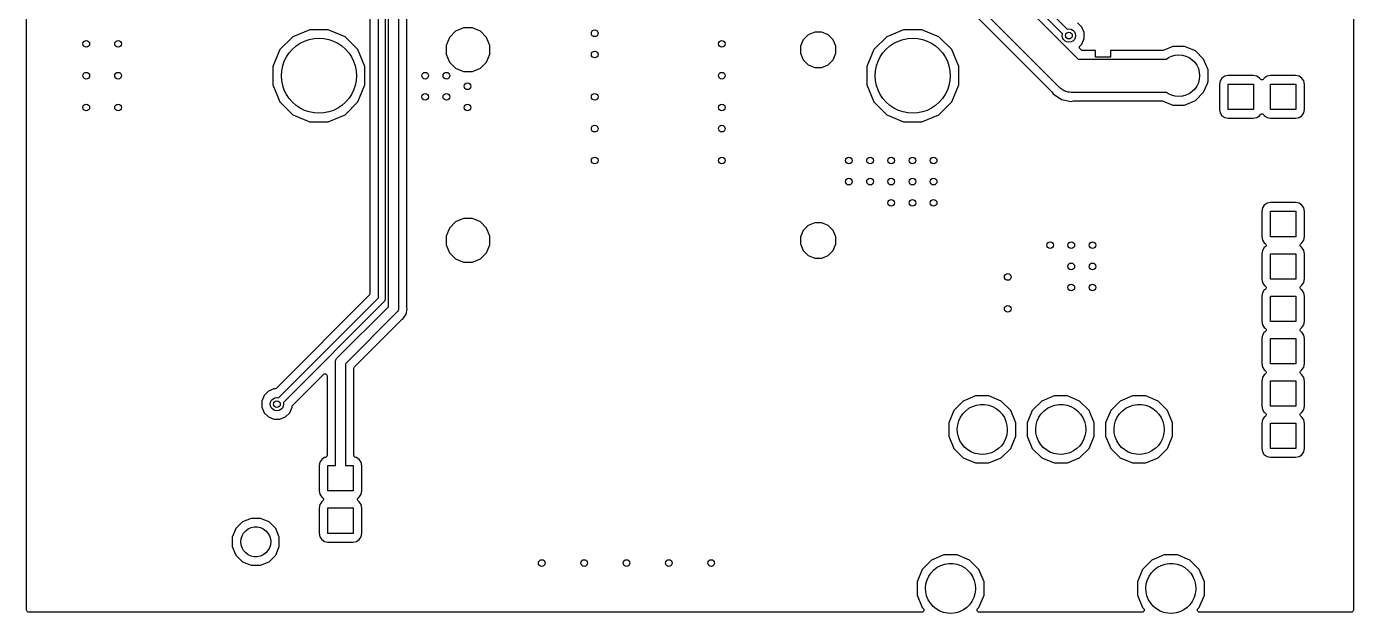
# Model space of a CAD drawing. Extents: x 0.03 to 3.17, y 0.03 to 3.97.
# Drawn here: x 0.034 to 3.166, y 0.031 to 1.416 of the extents above; entities that cross this region are included whole.
import ezdxf

# ---------------------------------------------------------------- set-up
doc = ezdxf.new("R2010")
doc.units = 0
doc.header["$MEASUREMENT"] = 0
doc.layers.add('BLACK', color=7, linetype='CONTINUOUS')

msp = doc.modelspace()

# ---------------------------------------------------------------- linework, layer by layer
at = {"layer": 'BLACK', "linetype": 'CONTINUOUS'}
for p, q in [((0.033937, 0.038937), (0.033937, 3.96106)), ((3.16606, 3.96106), (3.16606, 0.038937)), ((0.844567, 2.0192), (0.844567, 0.786057)), ((0.864567, 0.775702), (0.864567, 2.02245)), ((0.880315, 2.01918), (0.880315, 0.772427)), ((0.888189, 0.754892), (0.888189, 2.01103)), ((0.911811, 2.00613), (0.911811, 0.75)), ((0.931811, 0.753625), (0.931811, 1.99578)), ((2.26437, 1.59131), (2.51631, 1.33937)), ((2.47942, 1.39852), (2.29442, 1.58353)), ((2.30558, 1.59464), (2.49056, 1.40966)), ((2.47216, 1.27216), (2.19716, 1.54716)), ((2.1875, 1.52854), (2.45354, 1.2625)), ((1.06574, 1.41272), (1.04681, 1.40488)), ((1.08623, 1.41272), (1.06574, 1.41272)), ((1.10515, 1.40488), (1.08623, 1.41272)), ((2.49056, 1.40966), (2.49454, 1.41029)), ((2.49454, 1.41029), (2.49941, 1.40952)), ((2.49941, 1.40952), (2.5038, 1.40728)), ((2.52485, 1.41479), (2.51479, 1.42485)), ((2.53029, 1.40165), (2.52485, 1.41479)), ((0.662706, 1.39205), (0.632161, 1.36151)), ((0.702614, 1.40858), (0.662706, 1.39205)), ((0.679921, 1.37671), (0.690313, 1.38184)), ((0.690313, 1.38184), (0.701286, 1.38556)), ((0.701286, 1.38556), (0.71265, 1.38782)), ((0.745811, 1.40858), (0.702614, 1.40858)), ((0.71265, 1.38782), (0.724213, 1.38858)), ((0.724213, 1.38858), (0.735775, 1.38782)), ((0.735775, 1.38782), (0.747139, 1.38556)), ((0.78572, 1.39205), (0.745811, 1.40858)), ((0.747139, 1.38556), (0.758112, 1.38184)), ((0.758112, 1.38184), (0.768504, 1.37671)), ((0.816265, 1.36151), (0.78572, 1.39205)), ((1.03233, 1.39039), (1.02449, 1.37146)), ((1.04681, 1.40488), (1.03233, 1.39039)), ((1.11964, 1.39039), (1.10515, 1.40488)), ((1.12748, 1.37146), (1.11964, 1.39039)), ((1.86744, 1.38482), (1.8611, 1.36951)), ((1.87916, 1.39653), (1.86744, 1.38482)), ((1.89447, 1.40287), (1.87916, 1.39653)), ((1.91104, 1.40287), (1.89447, 1.40287)), ((1.92635, 1.39653), (1.91104, 1.40287)), ((1.93807, 1.38482), (1.92635, 1.39653)), ((1.94441, 1.36951), (1.93807, 1.38482)), ((2.06428, 1.39205), (2.03374, 1.36151)), ((2.10419, 1.40858), (2.06428, 1.39205)), ((2.0815, 1.37671), (2.09189, 1.38184)), ((2.09189, 1.38184), (2.10286, 1.38556)), ((2.10286, 1.38556), (2.11423, 1.38782)), ((2.14739, 1.40858), (2.10419, 1.40858)), ((2.11423, 1.38782), (2.12579, 1.38858)), ((2.12579, 1.38858), (2.13735, 1.38782)), ((2.13735, 1.38782), (2.14871, 1.38556)), ((2.18729, 1.39205), (2.14739, 1.40858)), ((2.14871, 1.38556), (2.15969, 1.38184)), ((2.15969, 1.38184), (2.17008, 1.37671)), ((2.21784, 1.36151), (2.18729, 1.39205)), ((2.47879, 1.39454), (2.47942, 1.39852)), ((2.47956, 1.38968), (2.47879, 1.39454)), ((2.4818, 1.38529), (2.47956, 1.38968)), ((2.48529, 1.3818), (2.4818, 1.38529)), ((2.48968, 1.37956), (2.48529, 1.3818)), ((2.49454, 1.37879), (2.48968, 1.37956)), ((2.49941, 1.37956), (2.49454, 1.37879)), ((2.5038, 1.3818), (2.49941, 1.37956)), ((2.5038, 1.40728), (2.50728, 1.4038)), ((2.50728, 1.38529), (2.5038, 1.3818)), ((2.50728, 1.4038), (2.50952, 1.39941)), ((2.50952, 1.38968), (2.50728, 1.38529)), ((2.50952, 1.39941), (2.51029, 1.39454)), ((2.51029, 1.39454), (2.50952, 1.38968)), ((2.52485, 1.37429), (2.53029, 1.38743)), ((2.53029, 1.38743), (2.53029, 1.40165)), ((0.632161, 1.36151), (0.61563, 1.3216)), ((0.647498, 1.34429), (0.653935, 1.35393)), ((0.653935, 1.35393), (0.661575, 1.36264)), ((0.661575, 1.36264), (0.670287, 1.37028)), ((0.670287, 1.37028), (0.679921, 1.37671)), ((0.768504, 1.37671), (0.778138, 1.37028)), ((0.778138, 1.37028), (0.78685, 1.36264)), ((0.78685, 1.36264), (0.79449, 1.35393)), ((0.79449, 1.35393), (0.800927, 1.34429)), ((0.832795, 1.3216), (0.816265, 1.36151)), ((1.02449, 1.37146), (1.02449, 1.35098)), ((1.02449, 1.35098), (1.03233, 1.33205)), ((1.11964, 1.33205), (1.12748, 1.35098)), ((1.12748, 1.35098), (1.12748, 1.37146)), ((1.8611, 1.36951), (1.8611, 1.35294)), ((1.8611, 1.35294), (1.86744, 1.33763)), ((1.93807, 1.33763), (1.94441, 1.35294)), ((1.94441, 1.35294), (1.94441, 1.36951)), ((2.03374, 1.36151), (2.0172, 1.3216)), ((2.04907, 1.34429), (2.05551, 1.35393)), ((2.05551, 1.35393), (2.06315, 1.36264)), ((2.06315, 1.36264), (2.07186, 1.37028)), ((2.07186, 1.37028), (2.0815, 1.37671)), ((2.17008, 1.37671), (2.17971, 1.37028)), ((2.17971, 1.37028), (2.18842, 1.36264)), ((2.18842, 1.36264), (2.19606, 1.35393)), ((2.19606, 1.35393), (2.2025, 1.34429)), ((2.23437, 1.3216), (2.21784, 1.36151)), ((2.51933, 1.3667), (2.51971, 1.36862)), ((2.51971, 1.36479), (2.51933, 1.3667)), ((2.51971, 1.36862), (2.52079, 1.37024)), ((2.52079, 1.36317), (2.51971, 1.36479)), ((2.52079, 1.37024), (2.52485, 1.37429)), ((2.52313, 1.36083), (2.52079, 1.36317)), ((2.52475, 1.35975), (2.52313, 1.36083)), ((2.52666, 1.35937), (2.52475, 1.35975)), ((2.55728, 1.35937), (2.52666, 1.35937)), ((2.55728, 1.3435), (2.55728, 1.35937)), ((2.71522, 1.35937), (2.59272, 1.35937)), ((2.59272, 1.35937), (2.59272, 1.3435)), ((2.71713, 1.35975), (2.71522, 1.35937)), ((2.73997, 1.36921), (2.71713, 1.35975)), ((2.73691, 1.34624), (2.74519, 1.34846)), ((2.76751, 1.36921), (2.73997, 1.36921)), ((2.74519, 1.34846), (2.75374, 1.34921)), ((2.75374, 1.34921), (2.76229, 1.34846)), ((2.76229, 1.34846), (2.77057, 1.34624)), ((2.79295, 1.35868), (2.76751, 1.36921)), ((2.81242, 1.33921), (2.79295, 1.35868)), ((0.61563, 1.3216), (0.61563, 1.2784)), ((0.636388, 1.31156), (0.638648, 1.32293)), ((0.638648, 1.32293), (0.642373, 1.3339)), ((0.642373, 1.3339), (0.647498, 1.34429)), ((0.800927, 1.34429), (0.806052, 1.3339)), ((0.806052, 1.3339), (0.809777, 1.32293)), ((0.809777, 1.32293), (0.812037, 1.31156)), ((0.832795, 1.2784), (0.832795, 1.3216)), ((1.03233, 1.33205), (1.04681, 1.31756)), ((1.04681, 1.31756), (1.06574, 1.30972)), ((1.08623, 1.30972), (1.10515, 1.31756)), ((1.10515, 1.31756), (1.11964, 1.33205)), ((1.86744, 1.33763), (1.87916, 1.32591)), ((1.87916, 1.32591), (1.89447, 1.31957)), ((1.89447, 1.31957), (1.91104, 1.31957)), ((1.91104, 1.31957), (1.92635, 1.32591)), ((1.92635, 1.32591), (1.93807, 1.33763)), ((2.0172, 1.3216), (2.0172, 1.2784)), ((2.03796, 1.31156), (2.04022, 1.32293)), ((2.04022, 1.32293), (2.04395, 1.3339)), ((2.04395, 1.3339), (2.04907, 1.34429)), ((2.2025, 1.34429), (2.20763, 1.3339)), ((2.20763, 1.3339), (2.21135, 1.32293)), ((2.21135, 1.32293), (2.21361, 1.31156)), ((2.23437, 1.2784), (2.23437, 1.3216)), ((2.51631, 1.33937), (2.72449, 1.33937)), ((2.59272, 1.3435), (2.55728, 1.3435)), ((2.72449, 1.33937), (2.72913, 1.34262)), ((2.72913, 1.34262), (2.73691, 1.34624)), ((2.77057, 1.34624), (2.77835, 1.34262)), ((2.77835, 1.34262), (2.78537, 1.3377)), ((2.78537, 1.3377), (2.79144, 1.33163)), ((2.79144, 1.33163), (2.79636, 1.32461)), ((2.79636, 1.32461), (2.79998, 1.31683)), ((2.79998, 1.31683), (2.80221, 1.30855)), ((2.82295, 1.31377), (2.81242, 1.33921)), ((0.63563, 1.3), (0.636388, 1.31156)), ((0.636388, 1.28844), (0.63563, 1.3)), ((0.638648, 1.27707), (0.636388, 1.28844)), ((0.812037, 1.28844), (0.809777, 1.27707)), ((0.812037, 1.31156), (0.812795, 1.3)), ((0.812795, 1.3), (0.812037, 1.28844)), ((1.06574, 1.30972), (1.08623, 1.30972)), ((2.0372, 1.3), (2.03796, 1.31156)), ((2.03796, 1.28844), (2.0372, 1.3)), ((2.04022, 1.27707), (2.03796, 1.28844)), ((2.21361, 1.28844), (2.21135, 1.27707)), ((2.21361, 1.31156), (2.21437, 1.3)), ((2.21437, 1.3), (2.21361, 1.28844)), ((2.80221, 1.29145), (2.79998, 1.28317)), ((2.80221, 1.30855), (2.80295, 1.3)), ((2.80295, 1.3), (2.80221, 1.29145)), ((2.82116, 1.28191), (2.82295, 1.28623)), ((2.82295, 1.28623), (2.82295, 1.31377)), ((2.85116, 1.2878), (2.84951, 1.27951)), ((2.85558, 1.29442), (2.85116, 1.2878)), ((2.8622, 1.29884), (2.85558, 1.29442)), ((2.87049, 1.30049), (2.8622, 1.29884)), ((2.92951, 1.30049), (2.87049, 1.30049)), ((2.9378, 1.29884), (2.92951, 1.30049)), ((2.94442, 1.29442), (2.9378, 1.29884)), ((2.94584, 1.29229), (2.94442, 1.29442)), ((2.94722, 1.29091), (2.94584, 1.29229)), ((2.94902, 1.29016), (2.94722, 1.29091)), ((2.95098, 1.29016), (2.94902, 1.29016)), ((2.95278, 1.29091), (2.95098, 1.29016)), ((2.95416, 1.29229), (2.95278, 1.29091)), ((2.95558, 1.29442), (2.95416, 1.29229)), ((2.9622, 1.29884), (2.95558, 1.29442)), ((2.97049, 1.30049), (2.9622, 1.29884)), ((3.02951, 1.30049), (2.97049, 1.30049)), ((3.0378, 1.29884), (3.02951, 1.30049)), ((3.04442, 1.29442), (3.0378, 1.29884)), ((3.04884, 1.2878), (3.04442, 1.29442)), ((3.05049, 1.27951), (3.04884, 1.2878)), ((0.61563, 1.2784), (0.632161, 1.23849)), ((0.642373, 1.2661), (0.638648, 1.27707)), ((0.647498, 1.25571), (0.642373, 1.2661)), ((0.653935, 1.24607), (0.647498, 1.25571)), ((0.800927, 1.25571), (0.79449, 1.24607)), ((0.806052, 1.2661), (0.800927, 1.25571)), ((0.809777, 1.27707), (0.806052, 1.2661)), ((0.816265, 1.23849), (0.832795, 1.2784)), ((2.0172, 1.2784), (2.03374, 1.23849)), ((2.04395, 1.2661), (2.04022, 1.27707)), ((2.04907, 1.25571), (2.04395, 1.2661)), ((2.05551, 1.24607), (2.04907, 1.25571)), ((2.2025, 1.25571), (2.19606, 1.24607)), ((2.20763, 1.2661), (2.2025, 1.25571)), ((2.21135, 1.27707), (2.20763, 1.2661)), ((2.21784, 1.23849), (2.23437, 1.2784)), ((2.45354, 1.2625), (2.45416, 1.26174)), ((2.45416, 1.26174), (2.4572, 1.2572)), ((2.4572, 1.2572), (2.47683, 1.24407)), ((2.47328, 1.27125), (2.47216, 1.27216)), ((2.47427, 1.2702), (2.47328, 1.27125)), ((2.47636, 1.26874), (2.47427, 1.2702)), ((2.47833, 1.26713), (2.47636, 1.26874)), ((2.47961, 1.26646), (2.47833, 1.26713)), ((2.48079, 1.26563), (2.47961, 1.26646)), ((2.48313, 1.26462), (2.48079, 1.26563)), ((2.48538, 1.26345), (2.48313, 1.26462)), ((2.48677, 1.26305), (2.48538, 1.26345)), ((2.4881, 1.26247), (2.48677, 1.26305)), ((2.49058, 1.26195), (2.4881, 1.26247)), ((2.49303, 1.26125), (2.49058, 1.26195)), ((2.49447, 1.26114), (2.49303, 1.26125)), ((2.49588, 1.26085), (2.49447, 1.26114)), ((2.5, 1.26063), (2.49588, 1.26085)), ((2.72449, 1.26063), (2.5, 1.26063)), ((2.72913, 1.25738), (2.72449, 1.26063)), ((2.73691, 1.25376), (2.72913, 1.25738)), ((2.74519, 1.25154), (2.73691, 1.25376)), ((2.77057, 1.25376), (2.76229, 1.25154)), ((2.77835, 1.25738), (2.77057, 1.25376)), ((2.78537, 1.2623), (2.77835, 1.25738)), ((2.79144, 1.26837), (2.78537, 1.2623)), ((2.79636, 1.27539), (2.79144, 1.26837)), ((2.79295, 1.24132), (2.81242, 1.26079)), ((2.79998, 1.28317), (2.79636, 1.27539)), ((2.81242, 1.26079), (2.82116, 1.28191)), ((2.84951, 1.27951), (2.84951, 1.22049)), ((2.87, 1.22), (2.87, 1.28)), ((2.87, 1.28), (2.93, 1.28)), ((2.93, 1.28), (2.93, 1.22)), ((2.97, 1.22), (2.97, 1.28)), ((2.97, 1.28), (3.03, 1.28)), ((3.03, 1.28), (3.03, 1.22)), ((3.05049, 1.22049), (3.05049, 1.27951)), ((0.632161, 1.23849), (0.662706, 1.20795)), ((0.661575, 1.23736), (0.653935, 1.24607)), ((0.670287, 1.22972), (0.661575, 1.23736)), ((0.679921, 1.22329), (0.670287, 1.22972)), ((0.690313, 1.21816), (0.679921, 1.22329)), ((0.768504, 1.22329), (0.758112, 1.21816)), ((0.778138, 1.22972), (0.768504, 1.22329)), ((0.78685, 1.23736), (0.778138, 1.22972)), ((0.78572, 1.20795), (0.816265, 1.23849)), ((0.79449, 1.24607), (0.78685, 1.23736)), ((2.03374, 1.23849), (2.06428, 1.20795)), ((2.06315, 1.23736), (2.05551, 1.24607)), ((2.07186, 1.22972), (2.06315, 1.23736)), ((2.0815, 1.22329), (2.07186, 1.22972)), ((2.09189, 1.21816), (2.0815, 1.22329)), ((2.17008, 1.22329), (2.15969, 1.21816)), ((2.17971, 1.22972), (2.17008, 1.22329)), ((2.18842, 1.23736), (2.17971, 1.22972)), ((2.18729, 1.20795), (2.21784, 1.23849)), ((2.19606, 1.24607), (2.18842, 1.23736)), ((2.47683, 1.24407), (2.5, 1.23947)), ((2.5, 1.23947), (2.50536, 1.24053)), ((2.50536, 1.24053), (2.50634, 1.24063)), ((2.50634, 1.24063), (2.71522, 1.24063)), ((2.71522, 1.24063), (2.71713, 1.24025)), ((2.71713, 1.24025), (2.73997, 1.23079)), ((2.73997, 1.23079), (2.76751, 1.23079)), ((2.75374, 1.25079), (2.74519, 1.25154)), ((2.76229, 1.25154), (2.75374, 1.25079)), ((2.76751, 1.23079), (2.79295, 1.24132)), ((0.662706, 1.20795), (0.702614, 1.19142)), ((0.701286, 1.21444), (0.690313, 1.21816)), ((0.71265, 1.21218), (0.701286, 1.21444)), ((0.702614, 1.19142), (0.745811, 1.19142)), ((0.724213, 1.21142), (0.71265, 1.21218)), ((0.735775, 1.21218), (0.724213, 1.21142)), ((0.747139, 1.21444), (0.735775, 1.21218)), ((0.745811, 1.19142), (0.78572, 1.20795)), ((0.758112, 1.21816), (0.747139, 1.21444)), ((2.06428, 1.20795), (2.10419, 1.19142)), ((2.10286, 1.21444), (2.09189, 1.21816)), ((2.11423, 1.21218), (2.10286, 1.21444)), ((2.10419, 1.19142), (2.14739, 1.19142)), ((2.12579, 1.21142), (2.11423, 1.21218)), ((2.13735, 1.21218), (2.12579, 1.21142)), ((2.14871, 1.21444), (2.13735, 1.21218)), ((2.14739, 1.19142), (2.18729, 1.20795)), ((2.15969, 1.21816), (2.14871, 1.21444)), ((2.84951, 1.22049), (2.85116, 1.2122)), ((2.85116, 1.2122), (2.85558, 1.20558)), ((2.85558, 1.20558), (2.8622, 1.20116)), ((2.8622, 1.20116), (2.87049, 1.19951)), ((2.93, 1.22), (2.87, 1.22)), ((2.87049, 1.19951), (2.92951, 1.19951)), ((2.92951, 1.19951), (2.9378, 1.20116)), ((2.9378, 1.20116), (2.94442, 1.20558)), ((2.94442, 1.20558), (2.94584, 1.20771)), ((2.94584, 1.20771), (2.94722, 1.20909)), ((2.94722, 1.20909), (2.94902, 1.20984)), ((2.94902, 1.20984), (2.95098, 1.20984)), ((2.95098, 1.20984), (2.95278, 1.20909)), ((2.95278, 1.20909), (2.95416, 1.20771)), ((2.95416, 1.20771), (2.95558, 1.20558)), ((2.95558, 1.20558), (2.9622, 1.20116)), ((2.9622, 1.20116), (2.97049, 1.19951)), ((3.03, 1.22), (2.97, 1.22)), ((2.97049, 1.19951), (3.02951, 1.19951)), ((3.02951, 1.19951), (3.0378, 1.20116)), ((3.0378, 1.20116), (3.04442, 1.20558)), ((3.04442, 1.20558), (3.04884, 1.2122)), ((3.04884, 1.2122), (3.05049, 1.22049)), ((2.95116, 0.987804), (2.94951, 0.979508)), ((2.94951, 0.979508), (2.94951, 0.920492)), ((2.95558, 0.994419), (2.95116, 0.987804)), ((2.9622, 0.99884), (2.95558, 0.994419)), ((2.97049, 1.00049), (2.9622, 0.99884)), ((2.97, 0.92), (2.97, 0.98)), ((2.97, 0.98), (3.03, 0.98)), ((3.02951, 1.00049), (2.97049, 1.00049)), ((3.0378, 0.99884), (3.02951, 1.00049)), ((3.03, 0.98), (3.03, 0.92)), ((3.04442, 0.994419), (3.0378, 0.99884)), ((3.04884, 0.987804), (3.04442, 0.994419)), ((3.05049, 0.979508), (3.04884, 0.987804)), ((3.05049, 0.920492), (3.05049, 0.979508)), ((1.03233, 0.940391), (1.02449, 0.921464)), ((1.04681, 0.954877), (1.03233, 0.940391)), ((1.06574, 0.962717), (1.04681, 0.954877)), ((1.08623, 0.962717), (1.06574, 0.962717)), ((1.10515, 0.954877), (1.08623, 0.962717)), ((1.11964, 0.940391), (1.10515, 0.954877)), ((1.12748, 0.921464), (1.11964, 0.940391)), ((1.87916, 0.946533), (1.86744, 0.934815)), ((1.89447, 0.952874), (1.87916, 0.946533)), ((1.91104, 0.952874), (1.89447, 0.952874)), ((1.92635, 0.946533), (1.91104, 0.952874)), ((1.93807, 0.934815), (1.92635, 0.946533)), ((1.02449, 0.921464), (1.02449, 0.900977)), ((1.12748, 0.900977), (1.12748, 0.921464)), ((1.86744, 0.934815), (1.8611, 0.919506)), ((1.8611, 0.919506), (1.8611, 0.902935)), ((1.94441, 0.919506), (1.93807, 0.934815)), ((1.94441, 0.902935), (1.94441, 0.919506)), ((2.94951, 0.920492), (2.95116, 0.912196)), ((2.95116, 0.912196), (2.95558, 0.905581)), ((3.03, 0.92), (2.97, 0.92)), ((3.04442, 0.905581), (3.04884, 0.912196)), ((3.04884, 0.912196), (3.05049, 0.920492)), ((1.02449, 0.900977), (1.03233, 0.88205)), ((1.03233, 0.88205), (1.04681, 0.867564)), ((1.10515, 0.867564), (1.11964, 0.88205)), ((1.11964, 0.88205), (1.12748, 0.900977)), ((1.8611, 0.902935), (1.86744, 0.887626)), ((1.86744, 0.887626), (1.87916, 0.875908)), ((1.92635, 0.875908), (1.93807, 0.887626)), ((1.93807, 0.887626), (1.94441, 0.902935)), ((2.95116, 0.887804), (2.94951, 0.879508)), ((2.94951, 0.879508), (2.94951, 0.820492)), ((2.95558, 0.894419), (2.95116, 0.887804)), ((2.95558, 0.905581), (2.95771, 0.904157)), ((2.95771, 0.895843), (2.95558, 0.894419)), ((2.95771, 0.904157), (2.95909, 0.902778)), ((2.95909, 0.897222), (2.95771, 0.895843)), ((2.95909, 0.902778), (2.95984, 0.900975)), ((2.95984, 0.899025), (2.95909, 0.897222)), ((2.95984, 0.900975), (2.95984, 0.899025)), ((2.97, 0.82), (2.97, 0.88)), ((2.97, 0.88), (3.03, 0.88)), ((3.03, 0.88), (3.03, 0.82)), ((3.04016, 0.900975), (3.04091, 0.902778)), ((3.04016, 0.899025), (3.04016, 0.900975)), ((3.04091, 0.897222), (3.04016, 0.899025)), ((3.04091, 0.902778), (3.04229, 0.904157)), ((3.04229, 0.895843), (3.04091, 0.897222)), ((3.04229, 0.904157), (3.04442, 0.905581)), ((3.04442, 0.894419), (3.04229, 0.895843)), ((3.04884, 0.887804), (3.04442, 0.894419)), ((3.05049, 0.879508), (3.04884, 0.887804)), ((3.05049, 0.820492), (3.05049, 0.879508)), ((1.04681, 0.867564), (1.06574, 0.859724)), ((1.06574, 0.859724), (1.08623, 0.859724)), ((1.08623, 0.859724), (1.10515, 0.867564)), ((1.87916, 0.875908), (1.89447, 0.869567)), ((1.89447, 0.869567), (1.91104, 0.869567)), ((1.91104, 0.869567), (1.92635, 0.875908)), ((2.94951, 0.820492), (2.95116, 0.812196)), ((3.03, 0.82), (2.97, 0.82)), ((3.04884, 0.812196), (3.05049, 0.820492)), ((0.844186, 0.784144), (0.843102, 0.782522)), ((0.844567, 0.786057), (0.844186, 0.784144)), ((2.95116, 0.787804), (2.94951, 0.779508)), ((2.95116, 0.812196), (2.95558, 0.805581)), ((2.95558, 0.794419), (2.95116, 0.787804)), ((2.95558, 0.805581), (2.95771, 0.804157)), ((2.95771, 0.795843), (2.95558, 0.794419)), ((2.95771, 0.804157), (2.95909, 0.802778)), ((2.95909, 0.797222), (2.95771, 0.795843)), ((2.95909, 0.802778), (2.95984, 0.800975)), ((2.95984, 0.799025), (2.95909, 0.797222)), ((2.95984, 0.800975), (2.95984, 0.799025)), ((3.04016, 0.800975), (3.04091, 0.802778)), ((3.04016, 0.799025), (3.04016, 0.800975)), ((3.04091, 0.797222), (3.04016, 0.799025)), ((3.04091, 0.802778), (3.04229, 0.804157)), ((3.04229, 0.795843), (3.04091, 0.797222)), ((3.04229, 0.804157), (3.04442, 0.805581)), ((3.04442, 0.794419), (3.04229, 0.795843)), ((3.04442, 0.805581), (3.04884, 0.812196)), ((3.04884, 0.787804), (3.04442, 0.794419)), ((3.05049, 0.779508), (3.04884, 0.787804)), ((0.843102, 0.782522), (0.622793, 0.562212)), ((0.628982, 0.540117), (0.864567, 0.775702)), ((0.878008, 0.766873), (0.640117, 0.528982)), ((0.766648, 0.633352), (0.888189, 0.754892)), ((0.878708, 0.767986), (0.878008, 0.766873)), ((0.87953, 0.769014), (0.878708, 0.767986)), ((0.879631, 0.769455), (0.87953, 0.769014)), ((0.879872, 0.769838), (0.879631, 0.769455)), ((0.88002, 0.771145), (0.879872, 0.769838)), ((0.880315, 0.772427), (0.88002, 0.771145)), ((0.931907, 0.75265), (0.931811, 0.753625)), ((0.932434, 0.75), (0.931907, 0.75265)), ((2.94951, 0.779508), (2.94951, 0.720492)), ((2.97, 0.72), (2.97, 0.78)), ((2.97, 0.78), (3.03, 0.78)), ((3.03, 0.78), (3.03, 0.72)), ((3.05049, 0.720492), (3.05049, 0.779508)), ((0.908352, 0.741648), (0.786811, 0.620108)), ((0.808275, 0.613288), (0.91993, 0.724943)), ((0.909093, 0.742728), (0.908352, 0.741648)), ((0.909983, 0.743689), (0.909093, 0.742728)), ((0.910306, 0.744497), (0.909983, 0.743689)), ((0.910798, 0.745215), (0.910306, 0.744497)), ((0.911101, 0.746489), (0.910798, 0.745215)), ((0.911586, 0.747706), (0.911101, 0.746489)), ((0.911725, 0.749118), (0.911586, 0.747706)), ((0.911797, 0.749423), (0.911725, 0.749118)), ((0.911811, 0.75), (0.911772, 0.749604)), ((0.911772, 0.749604), (0.911797, 0.749423)), ((0.91993, 0.724943), (0.920688, 0.725564)), ((0.920688, 0.725564), (0.922934, 0.727066)), ((0.922934, 0.727066), (0.929965, 0.737588)), ((0.929965, 0.737588), (0.932434, 0.75)), ((2.94951, 0.720492), (2.95116, 0.712196)), ((3.04884, 0.712196), (3.05049, 0.720492)), ((2.95116, 0.712196), (2.95558, 0.705581)), ((2.95558, 0.694419), (2.95116, 0.687804)), ((2.95558, 0.705581), (2.95771, 0.704157)), ((2.95771, 0.695843), (2.95558, 0.694419)), ((2.95771, 0.704157), (2.95909, 0.702778)), ((2.95909, 0.697222), (2.95771, 0.695843)), ((2.95909, 0.702778), (2.95984, 0.700975)), ((2.95984, 0.699025), (2.95909, 0.697222)), ((2.95984, 0.700975), (2.95984, 0.699025)), ((3.03, 0.72), (2.97, 0.72)), ((3.04016, 0.700975), (3.04091, 0.702778)), ((3.04016, 0.699025), (3.04016, 0.700975)), ((3.04091, 0.697222), (3.04016, 0.699025)), ((3.04091, 0.702778), (3.04229, 0.704157)), ((3.04229, 0.695843), (3.04091, 0.697222)), ((3.04229, 0.704157), (3.04442, 0.705581)), ((3.04442, 0.694419), (3.04229, 0.695843)), ((3.04442, 0.705581), (3.04884, 0.712196)), ((3.04884, 0.687804), (3.04442, 0.694419)), ((2.95116, 0.687804), (2.94951, 0.679508)), ((2.94951, 0.679508), (2.94951, 0.620492)), ((2.97, 0.62), (2.97, 0.68)), ((2.97, 0.68), (3.03, 0.68)), ((3.03, 0.68), (3.03, 0.62)), ((3.05049, 0.679508), (3.04884, 0.687804)), ((3.05049, 0.620492), (3.05049, 0.679508)), ((0.763275, 0.625882), (0.763414, 0.627294)), ((0.763414, 0.627294), (0.763899, 0.628511)), ((0.763899, 0.628511), (0.764202, 0.629785)), ((0.764202, 0.629785), (0.764694, 0.630503)), ((0.764694, 0.630503), (0.765017, 0.631311)), ((0.765017, 0.631311), (0.765907, 0.632272)), ((0.765907, 0.632272), (0.766648, 0.633352)), ((0.662212, 0.522793), (0.734653, 0.595234)), ((0.734653, 0.595234), (0.736276, 0.596318)), ((0.736276, 0.596318), (0.738189, 0.596698)), ((0.738189, 0.596698), (0.740102, 0.596318)), ((0.740102, 0.596318), (0.741725, 0.595234)), ((0.741725, 0.595234), (0.742808, 0.593612)), ((0.763189, 0.625), (0.763228, 0.625396)), ((0.763189, 0.38), (0.763189, 0.625)), ((0.763203, 0.625577), (0.763275, 0.625882)), ((0.763228, 0.625396), (0.763203, 0.625577)), ((0.786811, 0.620108), (0.786811, 0.38)), ((0.806811, 0.609752), (0.807192, 0.611666)), ((0.806811, 0.404135), (0.806811, 0.609752)), ((0.807192, 0.611666), (0.808275, 0.613288)), ((2.94951, 0.620492), (2.95116, 0.612196)), ((2.95116, 0.612196), (2.95558, 0.605581)), ((2.95558, 0.605581), (2.95771, 0.604157)), ((2.95771, 0.595843), (2.95558, 0.594419)), ((2.95771, 0.604157), (2.95909, 0.602778)), ((2.95909, 0.597222), (2.95771, 0.595843)), ((2.95909, 0.602778), (2.95984, 0.600975)), ((2.95984, 0.599025), (2.95909, 0.597222)), ((2.95984, 0.600975), (2.95984, 0.599025)), ((3.03, 0.62), (2.97, 0.62)), ((3.04016, 0.600975), (3.04091, 0.602778)), ((3.04016, 0.599025), (3.04016, 0.600975)), ((3.04091, 0.597222), (3.04016, 0.599025)), ((3.04091, 0.602778), (3.04229, 0.604157)), ((3.04229, 0.595843), (3.04091, 0.597222)), ((3.04229, 0.604157), (3.04442, 0.605581)), ((3.04442, 0.594419), (3.04229, 0.595843)), ((3.04442, 0.605581), (3.04884, 0.612196)), ((3.04884, 0.612196), (3.05049, 0.620492)), ((0.742808, 0.593612), (0.743189, 0.591698)), ((0.743189, 0.591698), (0.743189, 0.404135)), ((2.95116, 0.587804), (2.94951, 0.579508)), ((2.94951, 0.579508), (2.94951, 0.520492)), ((2.95558, 0.594419), (2.95116, 0.587804)), ((2.97, 0.52), (2.97, 0.58)), ((2.97, 0.58), (3.03, 0.58)), ((3.03, 0.58), (3.03, 0.52)), ((3.04884, 0.587804), (3.04442, 0.594419)), ((3.05049, 0.579508), (3.04884, 0.587804)), ((3.05049, 0.520492), (3.05049, 0.579508)), ((0.594694, 0.54525), (0.589252, 0.532111)), ((0.60475, 0.555306), (0.594694, 0.54525)), ((0.617889, 0.560748), (0.60475, 0.555306)), ((0.610023, 0.529866), (0.61226, 0.534256)), ((0.61226, 0.534256), (0.615744, 0.53774)), ((0.615744, 0.53774), (0.620134, 0.539977)), ((0.619257, 0.560748), (0.617889, 0.560748)), ((0.621171, 0.561129), (0.619257, 0.560748)), ((0.620134, 0.539977), (0.625, 0.540748)), ((0.622793, 0.562212), (0.621171, 0.561129)), ((0.625, 0.540748), (0.628982, 0.540117)), ((2.27424, 0.544252), (2.24518, 0.532217)), ((2.30569, 0.544252), (2.27424, 0.544252)), ((2.33474, 0.532217), (2.30569, 0.544252)), ((2.45927, 0.544252), (2.43022, 0.532217)), ((2.49072, 0.544252), (2.45927, 0.544252)), ((2.51978, 0.532217), (2.49072, 0.544252)), ((2.64431, 0.544252), (2.61526, 0.532217)), ((2.67576, 0.544252), (2.64431, 0.544252)), ((2.70482, 0.532217), (2.67576, 0.544252)), ((0.589252, 0.532111), (0.589252, 0.517889)), ((0.589252, 0.517889), (0.594694, 0.50475)), ((0.594694, 0.50475), (0.60475, 0.494694)), ((0.609252, 0.525), (0.610023, 0.529866)), ((0.610023, 0.520134), (0.609252, 0.525)), ((0.61226, 0.515744), (0.610023, 0.520134)), ((0.615744, 0.51226), (0.61226, 0.515744)), ((0.620134, 0.510023), (0.615744, 0.51226)), ((0.625, 0.509252), (0.620134, 0.510023)), ((0.629866, 0.510023), (0.625, 0.509252)), ((0.634256, 0.51226), (0.629866, 0.510023)), ((0.63774, 0.515744), (0.634256, 0.51226)), ((0.639977, 0.520134), (0.63774, 0.515744)), ((0.640748, 0.525), (0.639977, 0.520134)), ((0.640117, 0.528982), (0.640748, 0.525)), ((0.64525, 0.494694), (0.655306, 0.50475)), ((0.655306, 0.50475), (0.660748, 0.517889)), ((0.660748, 0.519257), (0.661129, 0.521171)), ((0.660748, 0.517889), (0.660748, 0.519257)), ((0.661129, 0.521171), (0.662212, 0.522793)), ((2.22294, 0.509978), (2.21091, 0.480922)), ((2.24518, 0.532217), (2.22294, 0.509978)), ((2.23861, 0.494367), (2.24407, 0.502361)), ((2.24407, 0.502361), (2.25075, 0.509358)), ((2.25075, 0.509358), (2.25849, 0.515169)), ((2.25849, 0.515169), (2.26708, 0.519638)), ((2.26708, 0.519638), (2.27627, 0.522644)), ((2.27627, 0.522644), (2.28584, 0.524108)), ((2.28584, 0.524108), (2.29552, 0.52399)), ((2.29552, 0.52399), (2.30505, 0.522293)), ((2.30505, 0.522293), (2.31417, 0.519062)), ((2.31417, 0.519062), (2.32264, 0.514385)), ((2.32264, 0.514385), (2.33024, 0.508387)), ((2.33024, 0.508387), (2.33675, 0.501229)), ((2.35698, 0.509978), (2.33474, 0.532217)), ((2.33675, 0.501229), (2.34201, 0.493103)), ((2.36902, 0.480922), (2.35698, 0.509978)), ((2.40798, 0.509978), (2.39594, 0.480922)), ((2.43022, 0.532217), (2.40798, 0.509978)), ((2.42365, 0.494367), (2.42911, 0.502361)), ((2.42911, 0.502361), (2.43579, 0.509358)), ((2.43579, 0.509358), (2.44353, 0.515169)), ((2.44353, 0.515169), (2.45212, 0.519638)), ((2.45212, 0.519638), (2.46131, 0.522644)), ((2.46131, 0.522644), (2.47088, 0.524108)), ((2.47088, 0.524108), (2.48056, 0.52399)), ((2.48056, 0.52399), (2.49009, 0.522293)), ((2.49009, 0.522293), (2.49921, 0.519062)), ((2.49921, 0.519062), (2.50768, 0.514385)), ((2.50768, 0.514385), (2.51528, 0.508387)), ((2.51528, 0.508387), (2.52179, 0.501229)), ((2.54202, 0.509978), (2.51978, 0.532217)), ((2.52179, 0.501229), (2.52705, 0.493103)), ((2.55406, 0.480922), (2.54202, 0.509978)), ((2.59302, 0.509978), (2.58098, 0.480922)), ((2.61526, 0.532217), (2.59302, 0.509978)), ((2.60869, 0.494367), (2.61414, 0.502361)), ((2.61414, 0.502361), (2.62083, 0.509358)), ((2.62083, 0.509358), (2.62857, 0.515169)), ((2.62857, 0.515169), (2.63715, 0.519638)), ((2.63715, 0.519638), (2.64635, 0.522644)), ((2.64635, 0.522644), (2.65592, 0.524108)), ((2.65592, 0.524108), (2.6656, 0.52399)), ((2.6656, 0.52399), (2.67512, 0.522293)), ((2.67512, 0.522293), (2.68425, 0.519062)), ((2.68425, 0.519062), (2.69272, 0.514385)), ((2.69272, 0.514385), (2.70031, 0.508387)), ((2.70031, 0.508387), (2.70683, 0.501229)), ((2.72706, 0.509978), (2.70482, 0.532217)), ((2.70683, 0.501229), (2.71208, 0.493103)), ((2.73909, 0.480922), (2.72706, 0.509978)), ((2.94951, 0.520492), (2.95116, 0.512196)), ((2.95116, 0.512196), (2.95558, 0.505581)), ((2.95558, 0.505581), (2.95771, 0.504157)), ((2.95771, 0.504157), (2.95909, 0.502778)), ((2.95909, 0.502778), (2.95984, 0.500975)), ((3.03, 0.52), (2.97, 0.52)), ((3.04016, 0.500975), (3.04091, 0.502778)), ((3.04091, 0.502778), (3.04229, 0.504157)), ((3.04229, 0.504157), (3.04442, 0.505581)), ((3.04442, 0.505581), (3.04884, 0.512196)), ((3.04884, 0.512196), (3.05049, 0.520492)), ((0.60475, 0.494694), (0.617889, 0.489252)), ((0.617889, 0.489252), (0.632111, 0.489252)), ((0.632111, 0.489252), (0.64525, 0.494694)), ((2.21091, 0.480922), (2.21091, 0.449472)), ((2.23092, 0.46664), (2.23195, 0.476263)), ((2.23195, 0.476263), (2.23454, 0.485588)), ((2.23454, 0.485588), (2.23861, 0.494367)), ((2.34201, 0.493103), (2.34587, 0.484228)), ((2.34587, 0.484228), (2.34822, 0.474842)), ((2.34822, 0.474842), (2.34902, 0.465197)), ((2.36902, 0.449472), (2.36902, 0.480922)), ((2.39594, 0.480922), (2.39594, 0.449472)), ((2.41596, 0.46664), (2.41699, 0.476263)), ((2.41699, 0.476263), (2.41958, 0.485588)), ((2.41958, 0.485588), (2.42365, 0.494367)), ((2.52705, 0.493103), (2.5309, 0.484228)), ((2.5309, 0.484228), (2.53326, 0.474842)), ((2.53326, 0.474842), (2.53406, 0.465197)), ((2.55406, 0.449472), (2.55406, 0.480922)), ((2.58098, 0.480922), (2.58098, 0.449472)), ((2.601, 0.46664), (2.60203, 0.476263)), ((2.60203, 0.476263), (2.60462, 0.485588)), ((2.60462, 0.485588), (2.60869, 0.494367)), ((2.71208, 0.493103), (2.71594, 0.484228)), ((2.71594, 0.484228), (2.7183, 0.474842)), ((2.7183, 0.474842), (2.71909, 0.465197)), ((2.73909, 0.449472), (2.73909, 0.480922)), ((2.95116, 0.487804), (2.94951, 0.479508)), ((2.94951, 0.479508), (2.94951, 0.420492)), ((2.95558, 0.494419), (2.95116, 0.487804)), ((2.95771, 0.495843), (2.95558, 0.494419)), ((2.95909, 0.497222), (2.95771, 0.495843)), ((2.95984, 0.499025), (2.95909, 0.497222)), ((2.95984, 0.500975), (2.95984, 0.499025)), ((2.97, 0.42), (2.97, 0.48)), ((2.97, 0.48), (3.03, 0.48)), ((3.03, 0.48), (3.03, 0.42)), ((3.04016, 0.499025), (3.04016, 0.500975)), ((3.04091, 0.497222), (3.04016, 0.499025)), ((3.04229, 0.495843), (3.04091, 0.497222)), ((3.04442, 0.494419), (3.04229, 0.495843)), ((3.04884, 0.487804), (3.04442, 0.494419)), ((3.05049, 0.479508), (3.04884, 0.487804)), ((3.05049, 0.420492), (3.05049, 0.479508)), ((2.21091, 0.449472), (2.22294, 0.420416)), ((2.23148, 0.456978), (2.23092, 0.46664)), ((2.23361, 0.447537), (2.23148, 0.456978)), ((2.23725, 0.43857), (2.23361, 0.447537)), ((2.24231, 0.430319), (2.23725, 0.43857)), ((2.34487, 0.443457), (2.34058, 0.434781)), ((2.34768, 0.452717), (2.34487, 0.443457)), ((2.34895, 0.462312), (2.34768, 0.452717)), ((2.34902, 0.465197), (2.34895, 0.462312)), ((2.35698, 0.420416), (2.36902, 0.449472)), ((2.39594, 0.449472), (2.40798, 0.420416)), ((2.41652, 0.456978), (2.41596, 0.46664)), ((2.41865, 0.447537), (2.41652, 0.456978)), ((2.42229, 0.43857), (2.41865, 0.447537)), ((2.42734, 0.430319), (2.42229, 0.43857)), ((2.52991, 0.443457), (2.52562, 0.434781)), ((2.53272, 0.452717), (2.52991, 0.443457)), ((2.53398, 0.462312), (2.53272, 0.452717)), ((2.53406, 0.465197), (2.53398, 0.462312)), ((2.54202, 0.420416), (2.55406, 0.449472)), ((2.58098, 0.449472), (2.59302, 0.420416)), ((2.60156, 0.456978), (2.601, 0.46664)), ((2.60369, 0.447537), (2.60156, 0.456978)), ((2.60733, 0.43857), (2.60369, 0.447537)), ((2.61238, 0.430319), (2.60733, 0.43857)), ((2.71495, 0.443457), (2.71066, 0.434781)), ((2.71776, 0.452717), (2.71495, 0.443457)), ((2.71902, 0.462312), (2.71776, 0.452717)), ((2.71909, 0.465197), (2.71902, 0.462312)), ((2.72709, 0.420492), (2.73909, 0.449472)), ((2.22294, 0.420416), (2.24518, 0.398177)), ((2.24864, 0.423004), (2.24231, 0.430319)), ((2.25609, 0.416822), (2.24864, 0.423004)), ((2.26444, 0.411939), (2.25609, 0.416822)), ((2.27348, 0.408487), (2.26444, 0.411939)), ((2.28297, 0.406557), (2.27348, 0.408487)), ((2.30224, 0.407432), (2.29264, 0.406203)), ((2.31151, 0.410213), (2.30224, 0.407432)), ((2.3202, 0.414471), (2.31151, 0.410213)), ((2.32808, 0.420091), (2.3202, 0.414471)), ((2.33493, 0.426922), (2.32808, 0.420091)), ((2.33474, 0.398177), (2.35698, 0.420416)), ((2.34058, 0.434781), (2.33493, 0.426922)), ((2.40798, 0.420416), (2.43022, 0.398177)), ((2.43368, 0.423004), (2.42734, 0.430319)), ((2.44113, 0.416822), (2.43368, 0.423004)), ((2.44948, 0.411939), (2.44113, 0.416822)), ((2.45852, 0.408487), (2.44948, 0.411939)), ((2.46801, 0.406557), (2.45852, 0.408487)), ((2.48728, 0.407432), (2.47768, 0.406203)), ((2.49655, 0.410213), (2.48728, 0.407432)), ((2.50524, 0.414471), (2.49655, 0.410213)), ((2.51312, 0.420091), (2.50524, 0.414471)), ((2.51997, 0.426922), (2.51312, 0.420091)), ((2.51978, 0.398177), (2.54202, 0.420416)), ((2.52562, 0.434781), (2.51997, 0.426922)), ((2.59302, 0.420416), (2.61526, 0.398177)), ((2.61872, 0.423004), (2.61238, 0.430319)), ((2.62617, 0.416822), (2.61872, 0.423004)), ((2.63452, 0.411939), (2.62617, 0.416822)), ((2.64356, 0.408487), (2.63452, 0.411939)), ((2.65305, 0.406557), (2.64356, 0.408487)), ((2.67232, 0.407432), (2.66272, 0.406203)), ((2.68159, 0.410213), (2.67232, 0.407432)), ((2.69028, 0.414471), (2.68159, 0.410213)), ((2.69816, 0.420091), (2.69028, 0.414471)), ((2.70501, 0.426922), (2.69816, 0.420091)), ((2.70482, 0.398177), (2.72706, 0.420416)), ((2.71066, 0.434781), (2.70501, 0.426922)), ((2.72706, 0.420416), (2.72709, 0.420492)), ((2.94951, 0.420492), (2.95116, 0.412196)), ((2.95116, 0.412196), (2.95558, 0.405581)), ((3.03, 0.42), (2.97, 0.42)), ((3.04442, 0.405581), (3.04884, 0.412196)), ((3.04884, 0.412196), (3.05049, 0.420492)), ((0.72616, 0.387804), (0.72451, 0.379508)), ((0.72451, 0.379508), (0.72451, 0.320492)), ((0.730581, 0.394419), (0.72616, 0.387804)), ((0.737196, 0.39884), (0.730581, 0.394419)), ((0.739164, 0.399231), (0.737196, 0.39884)), ((0.740102, 0.399516), (0.739164, 0.399231)), ((0.741725, 0.400599), (0.740102, 0.399516)), ((0.742808, 0.402222), (0.741725, 0.400599)), ((0.743189, 0.404135), (0.742808, 0.402222)), ((0.745, 0.32), (0.745, 0.38)), ((0.745, 0.38), (0.763189, 0.38)), ((0.786811, 0.38), (0.805, 0.38)), ((0.805, 0.38), (0.805, 0.32)), ((0.806907, 0.40316), (0.806811, 0.404135)), ((0.807654, 0.401357), (0.806907, 0.40316)), ((0.809033, 0.399978), (0.807654, 0.401357)), ((0.810836, 0.399231), (0.809033, 0.399978)), ((0.812804, 0.39884), (0.810836, 0.399231)), ((0.819419, 0.394419), (0.812804, 0.39884)), ((0.82384, 0.387804), (0.819419, 0.394419)), ((0.82549, 0.379508), (0.82384, 0.387804)), ((0.82549, 0.320492), (0.82549, 0.379508)), ((2.24518, 0.398177), (2.27424, 0.386142)), ((2.27424, 0.386142), (2.30569, 0.386142)), ((2.29264, 0.406203), (2.28297, 0.406557)), ((2.30569, 0.386142), (2.33474, 0.398177)), ((2.43022, 0.398177), (2.45927, 0.386142)), ((2.45927, 0.386142), (2.49072, 0.386142)), ((2.47768, 0.406203), (2.46801, 0.406557)), ((2.49072, 0.386142), (2.51978, 0.398177)), ((2.61526, 0.398177), (2.64431, 0.386142)), ((2.64431, 0.386142), (2.67576, 0.386142)), ((2.66272, 0.406203), (2.65305, 0.406557)), ((2.67576, 0.386142), (2.70482, 0.398177)), ((2.95558, 0.405581), (2.9622, 0.40116)), ((2.9622, 0.40116), (2.97049, 0.39951)), ((2.97049, 0.39951), (3.02951, 0.39951)), ((3.02951, 0.39951), (3.0378, 0.40116)), ((3.0378, 0.40116), (3.04442, 0.405581)), ((0.72451, 0.320492), (0.72616, 0.312196)), ((0.805, 0.32), (0.745, 0.32)), ((0.82384, 0.312196), (0.82549, 0.320492)), ((0.72616, 0.287804), (0.72451, 0.279508)), ((0.72616, 0.312196), (0.730581, 0.305581)), ((0.730581, 0.294419), (0.72616, 0.287804)), ((0.730581, 0.305581), (0.732711, 0.304157)), ((0.732711, 0.295843), (0.730581, 0.294419)), ((0.732711, 0.304157), (0.734091, 0.302778)), ((0.734091, 0.297222), (0.732711, 0.295843)), ((0.734091, 0.302778), (0.734837, 0.300975)), ((0.734837, 0.299025), (0.734091, 0.297222)), ((0.734837, 0.300975), (0.734837, 0.299025)), ((0.815163, 0.300975), (0.815909, 0.302778)), ((0.815163, 0.299025), (0.815163, 0.300975)), ((0.815909, 0.297222), (0.815163, 0.299025)), ((0.815909, 0.302778), (0.817289, 0.304157)), ((0.817289, 0.295843), (0.815909, 0.297222)), ((0.817289, 0.304157), (0.819419, 0.305581)), ((0.819419, 0.294419), (0.817289, 0.295843)), ((0.819419, 0.305581), (0.82384, 0.312196)), ((0.82384, 0.287804), (0.819419, 0.294419)), ((0.82549, 0.279508), (0.82384, 0.287804)), ((0.563974, 0.255433), (0.5436, 0.246994)), ((0.586026, 0.255433), (0.563974, 0.255433)), ((0.6064, 0.246994), (0.586026, 0.255433)), ((0.72451, 0.279508), (0.72451, 0.220492)), ((0.745, 0.22), (0.745, 0.28)), ((0.745, 0.28), (0.805, 0.28)), ((0.805, 0.28), (0.805, 0.22)), ((0.82549, 0.220492), (0.82549, 0.279508)), ((0.528006, 0.2314), (0.519567, 0.211026)), ((0.5436, 0.246994), (0.528006, 0.2314)), ((0.54263, 0.214412), (0.546334, 0.220827)), ((0.546334, 0.220827), (0.551291, 0.226332)), ((0.551291, 0.226332), (0.557283, 0.230686)), ((0.557283, 0.230686), (0.564051, 0.233699)), ((0.564051, 0.233699), (0.571296, 0.235239)), ((0.571296, 0.235239), (0.578704, 0.235239)), ((0.578704, 0.235239), (0.585949, 0.233699)), ((0.585949, 0.233699), (0.592717, 0.230686)), ((0.592717, 0.230686), (0.598709, 0.226332)), ((0.598709, 0.226332), (0.603666, 0.220827)), ((0.603666, 0.220827), (0.60737, 0.214412)), ((0.621994, 0.2314), (0.6064, 0.246994)), ((0.630433, 0.211026), (0.621994, 0.2314)), ((0.72451, 0.220492), (0.72616, 0.212196)), ((0.805, 0.22), (0.745, 0.22)), ((0.82384, 0.212196), (0.82549, 0.220492)), ((0.519567, 0.211026), (0.519567, 0.188974)), ((0.519567, 0.188974), (0.528006, 0.1686)), ((0.539567, 0.2), (0.540341, 0.207367)), ((0.540341, 0.192633), (0.539567, 0.2)), ((0.540341, 0.207367), (0.54263, 0.214412)), ((0.54263, 0.185588), (0.540341, 0.192633)), ((0.60737, 0.214412), (0.609659, 0.207367)), ((0.609659, 0.192633), (0.60737, 0.185588)), ((0.609659, 0.207367), (0.610433, 0.2)), ((0.610433, 0.2), (0.609659, 0.192633)), ((0.621994, 0.1686), (0.630433, 0.188974)), ((0.630433, 0.188974), (0.630433, 0.211026)), ((0.72616, 0.212196), (0.730581, 0.205581)), ((0.730581, 0.205581), (0.737196, 0.20116)), ((0.737196, 0.20116), (0.745492, 0.19951)), ((0.745492, 0.19951), (0.804508, 0.19951)), ((0.804508, 0.19951), (0.812804, 0.20116)), ((0.812804, 0.20116), (0.819419, 0.205581)), ((0.819419, 0.205581), (0.82384, 0.212196)), ((0.528006, 0.1686), (0.5436, 0.153006)), ((0.546334, 0.179173), (0.54263, 0.185588)), ((0.551291, 0.173668), (0.546334, 0.179173)), ((0.557283, 0.169314), (0.551291, 0.173668)), ((0.564051, 0.166301), (0.557283, 0.169314)), ((0.571296, 0.164761), (0.564051, 0.166301)), ((0.578704, 0.164761), (0.571296, 0.164761)), ((0.585949, 0.166301), (0.578704, 0.164761)), ((0.592717, 0.169314), (0.585949, 0.166301)), ((0.598709, 0.173668), (0.592717, 0.169314)), ((0.603666, 0.179173), (0.598709, 0.173668)), ((0.60737, 0.185588), (0.603666, 0.179173)), ((0.6064, 0.153006), (0.621994, 0.1686)), ((2.17018, 0.15702), (2.14794, 0.134781)), ((2.19924, 0.169055), (2.17018, 0.15702)), ((2.23069, 0.169055), (2.19924, 0.169055)), ((2.25974, 0.15702), (2.23069, 0.169055)), ((2.28198, 0.134781), (2.25974, 0.15702)), ((2.69026, 0.15702), (2.66802, 0.134781)), ((2.71931, 0.169055), (2.69026, 0.15702)), ((2.75076, 0.169055), (2.71931, 0.169055)), ((2.77982, 0.15702), (2.75076, 0.169055)), ((2.80206, 0.134781), (2.77982, 0.15702)), ((0.5436, 0.153006), (0.563974, 0.144567)), ((0.563974, 0.144567), (0.586026, 0.144567)), ((0.586026, 0.144567), (0.6064, 0.153006)), ((2.14794, 0.134781), (2.13591, 0.105725)), ((2.16361, 0.11917), (2.16907, 0.127165)), ((2.16907, 0.127165), (2.17575, 0.134161)), ((2.17575, 0.134161), (2.18349, 0.139972)), ((2.18349, 0.139972), (2.19208, 0.144441)), ((2.19208, 0.144441), (2.20127, 0.147447)), ((2.20127, 0.147447), (2.21084, 0.148911)), ((2.21084, 0.148911), (2.22052, 0.148793)), ((2.22052, 0.148793), (2.23005, 0.147096)), ((2.23005, 0.147096), (2.23917, 0.143865)), ((2.23917, 0.143865), (2.24764, 0.139188)), ((2.24764, 0.139188), (2.25524, 0.13319)), ((2.25524, 0.13319), (2.26175, 0.126032)), ((2.26175, 0.126032), (2.26701, 0.117907)), ((2.29402, 0.105725), (2.28198, 0.134781)), ((2.66802, 0.134781), (2.65598, 0.105725)), ((2.68369, 0.11917), (2.68914, 0.127165)), ((2.68914, 0.127165), (2.69583, 0.134161)), ((2.69583, 0.134161), (2.70357, 0.139972)), ((2.70357, 0.139972), (2.71215, 0.144441)), ((2.71215, 0.144441), (2.72135, 0.147447)), ((2.72135, 0.147447), (2.73092, 0.148911)), ((2.73092, 0.148911), (2.7406, 0.148793)), ((2.7406, 0.148793), (2.75012, 0.147096)), ((2.75012, 0.147096), (2.75925, 0.143865)), ((2.75925, 0.143865), (2.76772, 0.139188)), ((2.76772, 0.139188), (2.77531, 0.13319)), ((2.77531, 0.13319), (2.78183, 0.126032)), ((2.78183, 0.126032), (2.78708, 0.117907)), ((2.81409, 0.105725), (2.80206, 0.134781)), ((2.13591, 0.105725), (2.13591, 0.074275)), ((2.15592, 0.091443), (2.15695, 0.101066)), ((2.15695, 0.101066), (2.15954, 0.110392)), ((2.15954, 0.110392), (2.16361, 0.11917)), ((2.26701, 0.117907), (2.27087, 0.109031)), ((2.27087, 0.109031), (2.27322, 0.099645)), ((2.27322, 0.099645), (2.27402, 0.09)), ((2.29402, 0.074275), (2.29402, 0.105725)), ((2.65598, 0.105725), (2.65598, 0.074275)), ((2.676, 0.091443), (2.67703, 0.101066)), ((2.67703, 0.101066), (2.67962, 0.110392)), ((2.67962, 0.110392), (2.68369, 0.11917)), ((2.78708, 0.117907), (2.79094, 0.109031)), ((2.79094, 0.109031), (2.7933, 0.099645)), ((2.7933, 0.099645), (2.79409, 0.09)), ((2.81409, 0.074275), (2.81409, 0.105725)), ((2.13591, 0.074275), (2.14794, 0.045219)), ((2.15648, 0.081781), (2.15592, 0.091443)), ((2.15861, 0.07234), (2.15648, 0.081781)), ((2.16225, 0.063373), (2.15861, 0.07234)), ((2.16731, 0.055122), (2.16225, 0.063373)), ((2.26987, 0.06826), (2.26558, 0.059584)), ((2.27268, 0.07752), (2.26987, 0.06826)), ((2.27395, 0.087115), (2.27268, 0.07752)), ((2.27402, 0.09), (2.27395, 0.087115)), ((2.28198, 0.045219), (2.29402, 0.074275)), ((2.65598, 0.074275), (2.66802, 0.045219)), ((2.67656, 0.081781), (2.676, 0.091443)), ((2.67869, 0.07234), (2.67656, 0.081781)), ((2.68233, 0.063373), (2.67869, 0.07234)), ((2.68738, 0.055122), (2.68233, 0.063373)), ((2.78995, 0.06826), (2.78566, 0.059584)), ((2.79276, 0.07752), (2.78995, 0.06826)), ((2.79402, 0.087115), (2.79276, 0.07752)), ((2.79409, 0.09), (2.79402, 0.087115)), ((2.80206, 0.045219), (2.81409, 0.074275)), ((0.034318, 0.037024), (0.033937, 0.038937)), ((0.035402, 0.035402), (0.034318, 0.037024)), ((0.037024, 0.034318), (0.035402, 0.035402)), ((0.038937, 0.033937), (0.037024, 0.034318)), ((2.14715, 0.033937), (0.038937, 0.033937)), ((2.14907, 0.034318), (2.14715, 0.033937)), ((2.14794, 0.045219), (2.15069, 0.042473)), ((2.15069, 0.035402), (2.14907, 0.034318)), ((2.15069, 0.042473), (2.15177, 0.04085)), ((2.15177, 0.037024), (2.15069, 0.035402)), ((2.15177, 0.04085), (2.15215, 0.038937)), ((2.15215, 0.038937), (2.15177, 0.037024)), ((2.17364, 0.047807), (2.16731, 0.055122)), ((2.18109, 0.041625), (2.17364, 0.047807)), ((2.18944, 0.036742), (2.18109, 0.041625)), ((2.19848, 0.03329), (2.18944, 0.036742)), ((2.20797, 0.03136), (2.19848, 0.03329)), ((2.21764, 0.031006), (2.20797, 0.03136)), ((2.22724, 0.032235), (2.21764, 0.031006)), ((2.23651, 0.035016), (2.22724, 0.032235)), ((2.2452, 0.039274), (2.23651, 0.035016)), ((2.25308, 0.044894), (2.2452, 0.039274)), ((2.25993, 0.051725), (2.25308, 0.044894)), ((2.26558, 0.059584), (2.25993, 0.051725)), ((2.27777, 0.038937), (2.27815, 0.04085)), ((2.27815, 0.037024), (2.27777, 0.038937)), ((2.27815, 0.04085), (2.27923, 0.042473)), ((2.27923, 0.035402), (2.27815, 0.037024)), ((2.27923, 0.042473), (2.28198, 0.045219)), ((2.28086, 0.034318), (2.27923, 0.035402)), ((2.28277, 0.033937), (2.28086, 0.034318)), ((2.66723, 0.033937), (2.28277, 0.033937)), ((2.66914, 0.034318), (2.66723, 0.033937)), ((2.66802, 0.045219), (2.67077, 0.042473)), ((2.67077, 0.035402), (2.66914, 0.034318)), ((2.67077, 0.042473), (2.67185, 0.04085)), ((2.67185, 0.037024), (2.67077, 0.035402)), ((2.67185, 0.04085), (2.67223, 0.038937)), ((2.67223, 0.038937), (2.67185, 0.037024)), ((2.69372, 0.047807), (2.68738, 0.055122)), ((2.70117, 0.041625), (2.69372, 0.047807)), ((2.70952, 0.036742), (2.70117, 0.041625)), ((2.71856, 0.03329), (2.70952, 0.036742)), ((2.72805, 0.03136), (2.71856, 0.03329)), ((2.73772, 0.031006), (2.72805, 0.03136)), ((2.74732, 0.032235), (2.73772, 0.031006)), ((2.75659, 0.035016), (2.74732, 0.032235)), ((2.76528, 0.039274), (2.75659, 0.035016)), ((2.77316, 0.044894), (2.76528, 0.039274)), ((2.78001, 0.051725), (2.77316, 0.044894)), ((2.78566, 0.059584), (2.78001, 0.051725)), ((2.79785, 0.038937), (2.79823, 0.04085)), ((2.79823, 0.037024), (2.79785, 0.038937)), ((2.79823, 0.04085), (2.79931, 0.042473)), ((2.79931, 0.035402), (2.79823, 0.037024)), ((2.79931, 0.042473), (2.80206, 0.045219)), ((2.80093, 0.034318), (2.79931, 0.035402)), ((2.80285, 0.033937), (2.80093, 0.034318)), ((3.16106, 0.033937), (2.80285, 0.033937)), ((3.16298, 0.034318), (3.16106, 0.033937)), ((3.1646, 0.035402), (3.16298, 0.034318)), ((3.16568, 0.037024), (3.1646, 0.035402)), ((3.16606, 0.038937), (3.16568, 0.037024))]:
    msp.add_line(p, q, dxfattribs=at)
at = {"layer": 'BLACK'}
for centre in [(0.175, 1.375), (0.25, 1.375), (1.375, 1.4), (1.675, 1.375), (2.49454, 1.39454), (1.375, 1.35), (0.175, 1.3), (0.25, 1.3), (0.975, 1.3), (1.025, 1.3), (1.675, 1.3), (0.975, 1.25), (1.025, 1.25), (1.075, 1.275), (1.375, 1.25), (0.175, 1.225), (0.25, 1.225), (1.075, 1.225), (1.675, 1.225), (1.375, 1.175), (1.675, 1.175), (1.375, 1.1), (1.675, 1.1), (1.975, 1.1), (2.025, 1.1), (2.075, 1.1), (2.125, 1.1), (2.175, 1.1), (1.975, 1.05), (2.025, 1.05), (2.075, 1.05), (2.125, 1.05), (2.175, 1.05), (2.075, 1), (2.125, 1), (2.175, 1), (2.45, 0.9), (2.5, 0.9), (2.55, 0.9), (2.5, 0.85), (2.55, 0.85), (2.35, 0.825), (2.5, 0.8), (2.55, 0.8), (2.35, 0.75), (0.625, 0.525), (1.25, 0.15), (1.35, 0.15), (1.45, 0.15), (1.55, 0.15), (1.65, 0.15)]:
    msp.add_circle(centre, 0.007874, dxfattribs=at)

doc.saveas('drawing.dxf')
